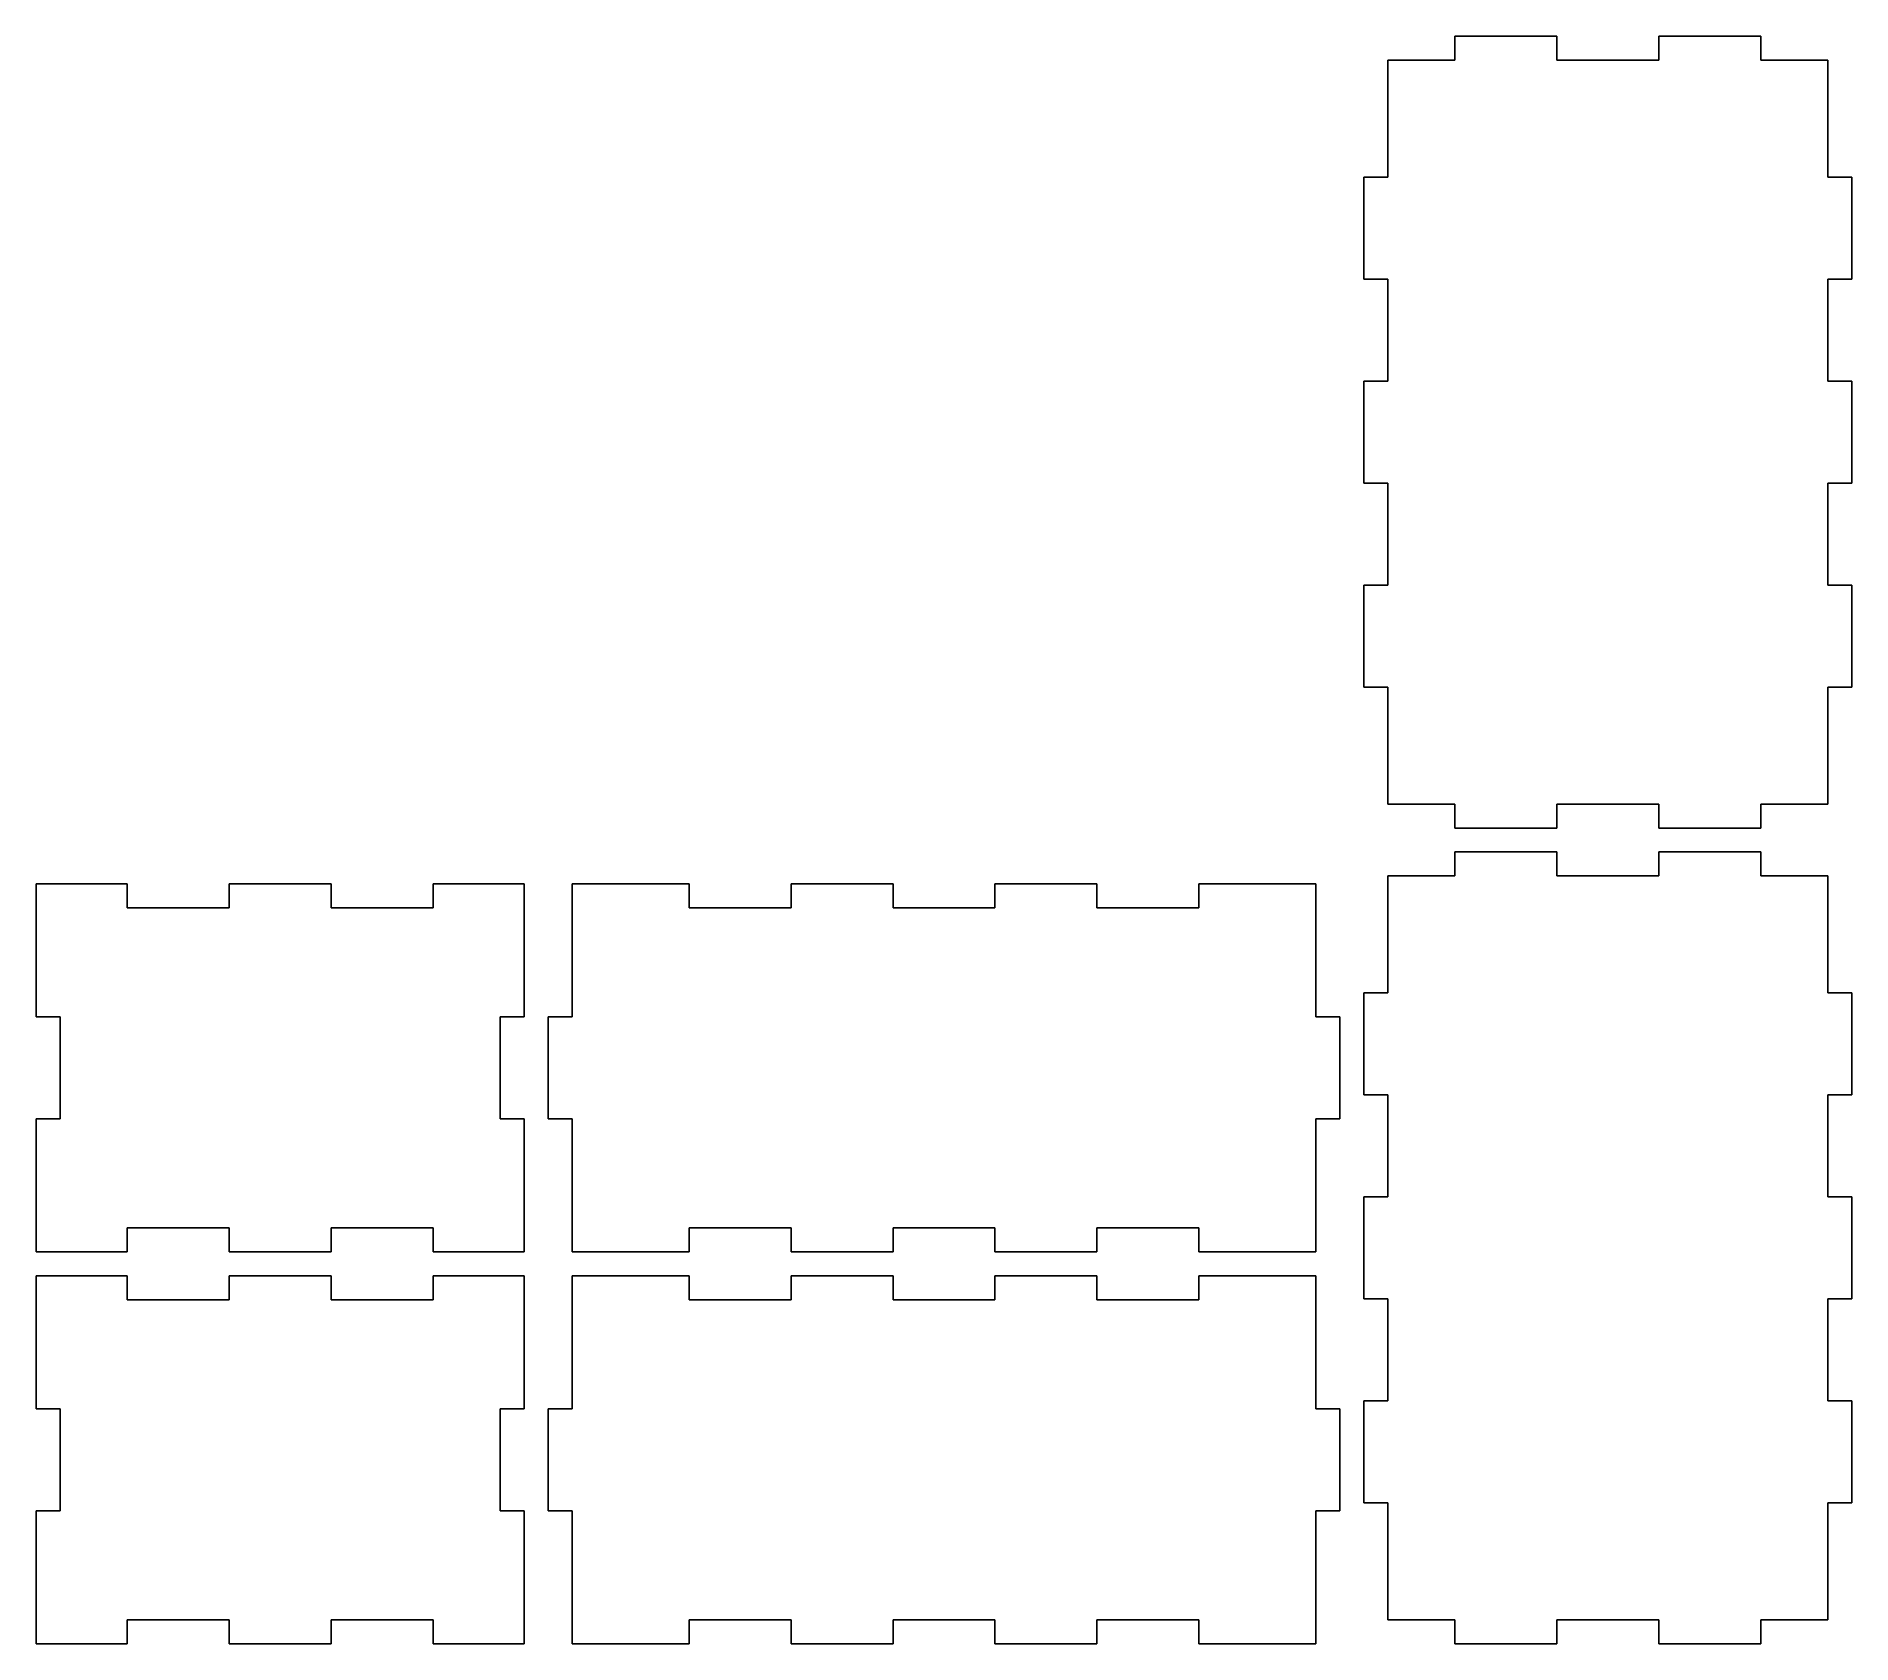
# Model space of a CAD drawing. Header units: inches. Extents: x 0 to 227, y 3 to 204.
import ezdxf

# ---------------------------------------------------------------- set-up
doc = ezdxf.new("R2010")
doc.units = ezdxf.units.IN

msp = doc.modelspace()

# ---------------------------------------------------------------- linework, layer by layer
at = {"layer": 'back_outsideCutPath'}
for p, q in [((0, 98), (0, 81.375)), ((11.375, 98), (0, 98)), ((11.375, 95), (11.375, 98)), ((36.875, 98), (24.125, 98)), ((24.125, 98), (24.125, 95)), ((36.875, 95), (36.875, 98)), ((61, 98), (49.625, 98)), ((49.625, 98), (49.625, 95)), ((61, 94.125), (61, 98)), ((24.125, 95), (11.375, 95)), ((49.625, 95), (36.875, 95)), ((61, 81.375), (61, 94.125)), ((0, 81.375), (3, 81.375)), ((3, 81.375), (3, 68.625)), ((58, 68.625), (58, 81.375)), ((58, 81.375), (61, 81.375)), ((3, 68.625), (0, 68.625)), ((0, 68.625), (0, 55.875)), ((61, 68.625), (58, 68.625)), ((61, 52), (61, 68.625)), ((0, 55.875), (0, 52)), ((11.375, 52), (11.375, 55)), ((11.375, 55), (24.125, 55)), ((24.125, 55), (24.125, 52)), ((36.875, 52), (36.875, 55)), ((36.875, 55), (49.625, 55)), ((49.625, 55), (49.625, 52)), ((0, 52), (11.375, 52)), ((24.125, 52), (36.875, 52)), ((49.625, 52), (61, 52))]:
    msp.add_line(p, q, dxfattribs=at)
at = {"layer": 'bottom_outsideCutPath'}
for p, q in [((190.125, 204), (177.375, 204)), ((177.375, 204), (177.375, 201)), ((190.125, 201), (190.125, 204)), ((215.625, 204), (202.875, 204)), ((202.875, 204), (202.875, 201)), ((215.625, 201), (215.625, 204)), ((169, 201), (169, 186.375)), ((177.375, 201), (169, 201)), ((202.875, 201), (190.125, 201)), ((224, 201), (215.625, 201)), ((224, 199.125), (224, 201)), ((224, 186.375), (224, 199.125)), ((169, 186.375), (166, 186.375)), ((166, 186.375), (166, 173.625)), ((227, 186.375), (224, 186.375)), ((227, 173.625), (227, 186.375)), ((166, 173.625), (169, 173.625)), ((169, 173.625), (169, 160.875)), ((224, 160.875), (224, 173.625)), ((224, 173.625), (227, 173.625)), ((169, 160.875), (166, 160.875)), ((166, 160.875), (166, 148.125)), ((227, 160.875), (224, 160.875)), ((227, 148.125), (227, 160.875)), ((166, 148.125), (169, 148.125)), ((169, 148.125), (169, 135.375)), ((224, 135.375), (224, 148.125)), ((224, 148.125), (227, 148.125)), ((169, 135.375), (166, 135.375)), ((166, 135.375), (166, 122.625)), ((227, 135.375), (224, 135.375)), ((227, 122.625), (227, 135.375)), ((166, 122.625), (169, 122.625)), ((169, 122.625), (169, 109.875)), ((224, 108), (224, 122.625)), ((224, 122.625), (227, 122.625)), ((169, 109.875), (169, 108)), ((169, 108), (177.375, 108)), ((177.375, 108), (177.375, 105)), ((190.125, 105), (190.125, 108)), ((190.125, 108), (202.875, 108)), ((202.875, 108), (202.875, 105)), ((215.625, 105), (215.625, 108)), ((215.625, 108), (224, 108)), ((177.375, 105), (190.125, 105)), ((202.875, 105), (215.625, 105))]:
    msp.add_line(p, q, dxfattribs=at)
at = {"layer": 'front_outsideCutPath'}
for p, q in [((0, 49), (0, 32.375)), ((11.375, 49), (0, 49)), ((11.375, 46), (11.375, 49)), ((36.875, 49), (24.125, 49)), ((24.125, 49), (24.125, 46)), ((36.875, 46), (36.875, 49)), ((61, 49), (49.625, 49)), ((49.625, 49), (49.625, 46)), ((61, 45.125), (61, 49)), ((24.125, 46), (11.375, 46)), ((49.625, 46), (36.875, 46)), ((61, 32.375), (61, 45.125)), ((0, 32.375), (3, 32.375)), ((3, 32.375), (3, 19.625)), ((58, 19.625), (58, 32.375)), ((58, 32.375), (61, 32.375)), ((3, 19.625), (0, 19.625)), ((0, 19.625), (0, 6.875)), ((61, 19.625), (58, 19.625)), ((61, 3), (61, 19.625)), ((0, 6.875), (0, 3)), ((11.375, 3), (11.375, 6)), ((11.375, 6), (24.125, 6)), ((24.125, 6), (24.125, 3)), ((36.875, 3), (36.875, 6)), ((36.875, 6), (49.625, 6)), ((49.625, 6), (49.625, 3)), ((0, 3), (11.375, 3)), ((24.125, 3), (36.875, 3)), ((49.625, 3), (61, 3))]:
    msp.add_line(p, q, dxfattribs=at)
at = {"layer": 'left_outsideCutPath'}
for p, q in [((67, 49), (67, 32.375)), ((68.875, 49), (67, 49)), ((81.625, 49), (68.875, 49)), ((81.625, 46), (81.625, 49)), ((107.125, 49), (94.375, 49)), ((94.375, 49), (94.375, 46)), ((107.125, 46), (107.125, 49)), ((132.625, 49), (119.875, 49)), ((119.875, 49), (119.875, 46)), ((132.625, 46), (132.625, 49)), ((160, 49), (145.375, 49)), ((145.375, 49), (145.375, 46)), ((160, 45.125), (160, 49)), ((94.375, 46), (81.625, 46)), ((119.875, 46), (107.125, 46)), ((145.375, 46), (132.625, 46)), ((160, 32.375), (160, 45.125)), ((67, 32.375), (64, 32.375)), ((64, 32.375), (64, 19.625)), ((163, 32.375), (160, 32.375)), ((163, 19.625), (163, 32.375)), ((64, 19.625), (67, 19.625)), ((67, 19.625), (67, 6.875)), ((160, 3), (160, 19.625)), ((160, 19.625), (163, 19.625)), ((67, 6.875), (67, 3)), ((81.625, 3), (81.625, 6)), ((81.625, 6), (94.375, 6)), ((94.375, 6), (94.375, 3)), ((107.125, 3), (107.125, 6)), ((107.125, 6), (119.875, 6)), ((119.875, 6), (119.875, 3)), ((132.625, 3), (132.625, 6)), ((132.625, 6), (145.375, 6)), ((145.375, 6), (145.375, 3)), ((67, 3), (81.625, 3)), ((94.375, 3), (107.125, 3)), ((119.875, 3), (132.625, 3)), ((145.375, 3), (158.125, 3)), ((158.125, 3), (160, 3))]:
    msp.add_line(p, q, dxfattribs=at)
at = {"layer": 'right_outsideCutPath'}
for p, q in [((67, 98), (67, 81.375)), ((68.875, 98), (67, 98)), ((81.625, 98), (68.875, 98)), ((81.625, 95), (81.625, 98)), ((107.125, 98), (94.375, 98)), ((94.375, 98), (94.375, 95)), ((107.125, 95), (107.125, 98)), ((132.625, 98), (119.875, 98)), ((119.875, 98), (119.875, 95)), ((132.625, 95), (132.625, 98)), ((160, 98), (145.375, 98)), ((145.375, 98), (145.375, 95)), ((160, 94.125), (160, 98)), ((94.375, 95), (81.625, 95)), ((119.875, 95), (107.125, 95)), ((145.375, 95), (132.625, 95)), ((160, 81.375), (160, 94.125)), ((67, 81.375), (64, 81.375)), ((64, 81.375), (64, 68.625)), ((163, 81.375), (160, 81.375)), ((163, 68.625), (163, 81.375)), ((64, 68.625), (67, 68.625)), ((67, 68.625), (67, 55.875)), ((160, 52), (160, 68.625)), ((160, 68.625), (163, 68.625)), ((67, 55.875), (67, 52)), ((81.625, 52), (81.625, 55)), ((81.625, 55), (94.375, 55)), ((94.375, 55), (94.375, 52)), ((107.125, 52), (107.125, 55)), ((107.125, 55), (119.875, 55)), ((119.875, 55), (119.875, 52)), ((132.625, 52), (132.625, 55)), ((132.625, 55), (145.375, 55)), ((145.375, 55), (145.375, 52)), ((67, 52), (81.625, 52)), ((94.375, 52), (107.125, 52)), ((119.875, 52), (132.625, 52)), ((145.375, 52), (158.125, 52)), ((158.125, 52), (160, 52))]:
    msp.add_line(p, q, dxfattribs=at)
at = {"layer": 'top_outsideCutPath'}
for p, q in [((190.125, 102), (177.375, 102)), ((177.375, 102), (177.375, 99)), ((190.125, 99), (190.125, 102)), ((215.625, 102), (202.875, 102)), ((202.875, 102), (202.875, 99)), ((215.625, 99), (215.625, 102)), ((169, 99), (169, 84.375)), ((177.375, 99), (169, 99)), ((202.875, 99), (190.125, 99)), ((224, 99), (215.625, 99)), ((224, 97.125), (224, 99)), ((224, 84.375), (224, 97.125)), ((169, 84.375), (166, 84.375)), ((166, 84.375), (166, 71.625)), ((227, 84.375), (224, 84.375)), ((227, 71.625), (227, 84.375)), ((166, 71.625), (169, 71.625)), ((169, 71.625), (169, 58.875)), ((224, 58.875), (224, 71.625)), ((224, 71.625), (227, 71.625)), ((169, 58.875), (166, 58.875)), ((166, 58.875), (166, 46.125)), ((227, 58.875), (224, 58.875)), ((227, 46.125), (227, 58.875)), ((166, 46.125), (169, 46.125)), ((169, 46.125), (169, 33.375)), ((224, 33.375), (224, 46.125)), ((224, 46.125), (227, 46.125)), ((169, 33.375), (166, 33.375)), ((166, 33.375), (166, 20.625)), ((227, 33.375), (224, 33.375)), ((227, 20.625), (227, 33.375)), ((166, 20.625), (169, 20.625)), ((169, 20.625), (169, 7.875)), ((224, 6), (224, 20.625)), ((224, 20.625), (227, 20.625)), ((169, 7.875), (169, 6)), ((169, 6), (177.375, 6)), ((177.375, 6), (177.375, 3)), ((190.125, 3), (190.125, 6)), ((190.125, 6), (202.875, 6)), ((202.875, 6), (202.875, 3)), ((215.625, 3), (215.625, 6)), ((215.625, 6), (224, 6)), ((177.375, 3), (190.125, 3)), ((202.875, 3), (215.625, 3))]:
    msp.add_line(p, q, dxfattribs=at)

doc.saveas('drawing.dxf')
